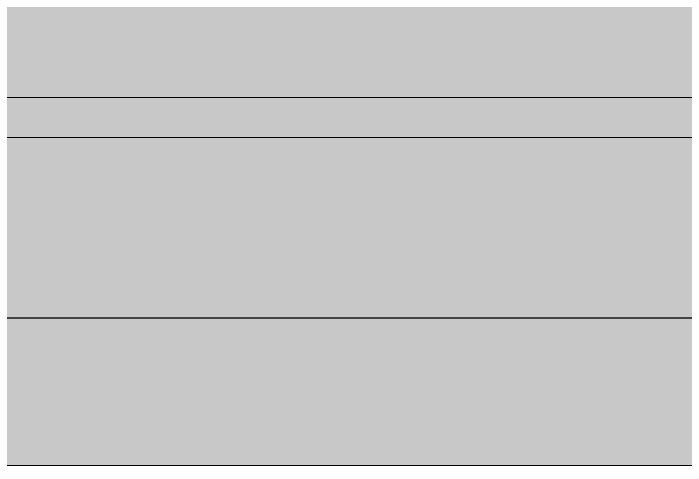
# Model space of a CAD drawing. Header units: inches. Extents: x -1481 to -429, y -1676 to -696.
# Drawn here: x -827.95 to -800.59, y -1296.17 to -1277.75 of the extents above; entities that cross this region are included whole.
import ezdxf

# ---------------------------------------------------------------- set-up
doc = ezdxf.new("R2010")
doc.units = ezdxf.units.IN
doc.header["$MEASUREMENT"] = 0
doc.layers.add('Layer 1', color=7, linetype='Continuous')

# ---------------------------------------------------------------- blocks, each defined once
blk = doc.blocks.new('block 75')
at = {"layer": 'Layer 1', "true_color": 0x009344}
h = blk.add_hatch(color=114, dxfattribs=at)
h.dxf.hatch_style = 2
h.paths.add_polyline_path([(-693.785, -1296.171), (-933.785, -1296.171), (-933.785, -1006.171), (-693.785, -1006.171)])
at = {"layer": 'Layer 1', "lineweight": 0}
blk.add_lwpolyline([(-693.785, -1296.171), (-933.785, -1296.171), (-933.785, -1006.171), (-693.785, -1006.171), (-693.785, -1296.171)], dxfattribs=at)
blk = doc.blocks.new('block 141')
at = {"layer": 'Layer 1', "color": 40, "lineweight": 30, "true_color": 0xf9a01b}
blk.add_lwpolyline([(-834.266, -1087.043), (-795.203, -1087.043), (-795.203, -1290.172), (-834.266, -1290.172), (-834.266, -1087.043)], dxfattribs=at)
blk = doc.blocks.new('block 140')
at = {"layer": 'Layer 1', "true_color": 0x49c6ea}
h = blk.add_hatch(color=133, dxfattribs=at)
h.dxf.hatch_style = 2
h.paths.add_polyline_path([(-919.173, -1282.809), (-748.857, -1282.809), (-748.857, -1065.618), (-919.173, -1065.618)])
at = {"layer": 'Layer 1', "lineweight": 0}
blk.add_lwpolyline([(-919.173, -1282.809), (-748.857, -1282.809), (-748.857, -1065.618), (-919.173, -1065.618), (-919.173, -1282.809)], dxfattribs=at)
blk.add_lwpolyline([(-919.173, -1282.809), (-748.857, -1282.809), (-748.857, -1065.618), (-919.173, -1065.618), (-919.173, -1282.809)], dxfattribs=at)
at = {"layer": 'Layer 1'}
blk.add_blockref('block 141', (0, 0), dxfattribs=at)
blk = doc.blocks.new('block 145')
at = {"layer": 'Layer 1', "lineweight": 0}
blk.add_lwpolyline([(-919.173, -1282.809), (-748.857, -1282.809), (-748.857, -1065.618), (-919.173, -1065.618), (-919.173, -1282.809)], dxfattribs=at)
blk = doc.blocks.new('block 139')
at = {"layer": 'Layer 1', "lineweight": 0}
blk.add_lwpolyline([(-919.173, -1282.809), (-748.857, -1282.809), (-748.857, -1065.618), (-919.173, -1065.618), (-919.173, -1282.809)], dxfattribs=at)
at = {"layer": 'Layer 1'}
for name in ['block 140', 'block 145']:
    blk.add_blockref(name, (0, 0), dxfattribs=at)

msp = doc.modelspace()

# ---------------------------------------------------------------- hatches: boundary and pattern name
at = {"layer": 'Layer 1', "true_color": 0x006738}
h = msp.add_hatch(color=116, dxfattribs=at)
h.dxf.hatch_style = 2
h.paths.add_polyline_path([(-749.015, -1281.171), (-919.015, -1281.171), (-919.015, -1062.796), (-749.015, -1062.796)])

# ---------------------------------------------------------------- linework, layer by layer
at = {"layer": 'Layer 1', "lineweight": 0}
msp.add_lwpolyline([(-749.015, -1281.171), (-919.015, -1281.171), (-919.015, -1062.796), (-749.015, -1062.796), (-749.015, -1281.171)], dxfattribs=at)

# ---------------------------------------------------------------- block references
at = {"layer": 'Layer 1'}
for name in ['block 75', 'block 139']:
    msp.add_blockref(name, (0, 0), dxfattribs=at)

doc.saveas('drawing.dxf')
